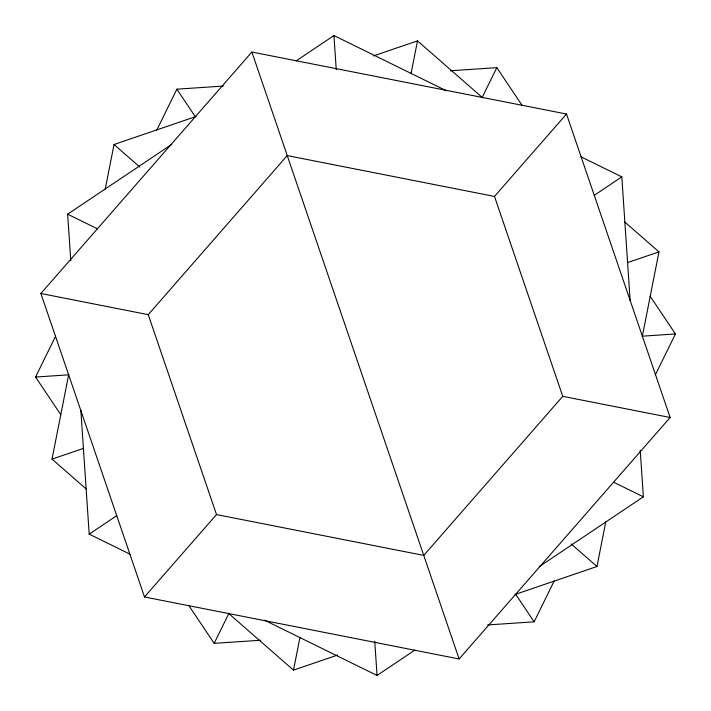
<?xml version="1.0" encoding="UTF-8"?>
<svg xmlns="http://www.w3.org/2000/svg" width="711" height="711" viewBox="0 0 711 711"><rect width="100%" height="100%" fill="white"/><g stroke="black" fill="none" stroke-linecap="round" stroke-linejoin="round"><path stroke-width="1.07" d="M86.289 489.061L52.027 459.119L68.763 374.208M105.228 189.135L114.027 144.502L195.934 116.533M337.609 655.062L293.501 670.126L299.918 637.589M411.082 73.411L417.499 40.874L373.391 55.938M515.066 594.467L596.973 566.498L605.772 521.865M642.237 336.792L658.973 251.881L624.711 221.939M60.897 414.833L35.55 377.052L55.6 336.214M156.82 130.024L176.861 89.186L223.361 86.058M188.842 605.576L214.189 643.357L228.8 613.593M482.2 97.407L496.811 67.643L522.158 105.424M487.639 624.942L534.139 621.814L554.18 580.976M655.4 374.786L675.45 333.948L650.103 296.167M40.874 293.501L251.881 52.027L566.498 114.027L670.126 417.499L459.119 658.973L144.502 596.973L40.874 293.501L148.244 314.662L216.508 514.568L423.765 555.407L562.757 396.338L494.492 196.432L287.235 155.593L148.244 314.662M144.502 596.973L216.508 514.568M494.492 196.432L566.498 114.027M70.771 260.688L67.643 214.189L171.769 144.342M296.167 60.897L333.948 35.55L446.508 90.804M130.024 554.18L89.186 534.139L116.728 515.662M594.272 195.338L621.814 176.861L580.976 156.82M264.492 620.196L377.052 675.45L414.833 650.103M539.231 566.658L643.357 496.811L640.229 450.312M52.027 459.119L83.409 448.41M627.591 262.59L658.973 251.881M450.312 70.771L496.811 67.643M35.55 377.052L68.638 374.821M642.362 336.179L675.45 333.948M214.189 643.357L260.688 640.229M562.757 396.338L670.126 417.499M67.643 214.189L97.407 228.8M613.593 482.2L643.357 496.811M417.499 40.874L482.671 97.825M114.027 144.502L139.827 167.049M571.173 543.951L596.973 566.498M228.329 613.175L293.501 670.126M176.861 89.186L195.338 116.728M515.662 594.272L534.139 621.814M251.881 52.027L459.119 658.973M621.814 176.861L630.159 300.86M333.948 35.55L336.259 69.74M374.741 641.26L377.052 675.45M80.841 410.14L89.186 534.139"/></g></svg>
